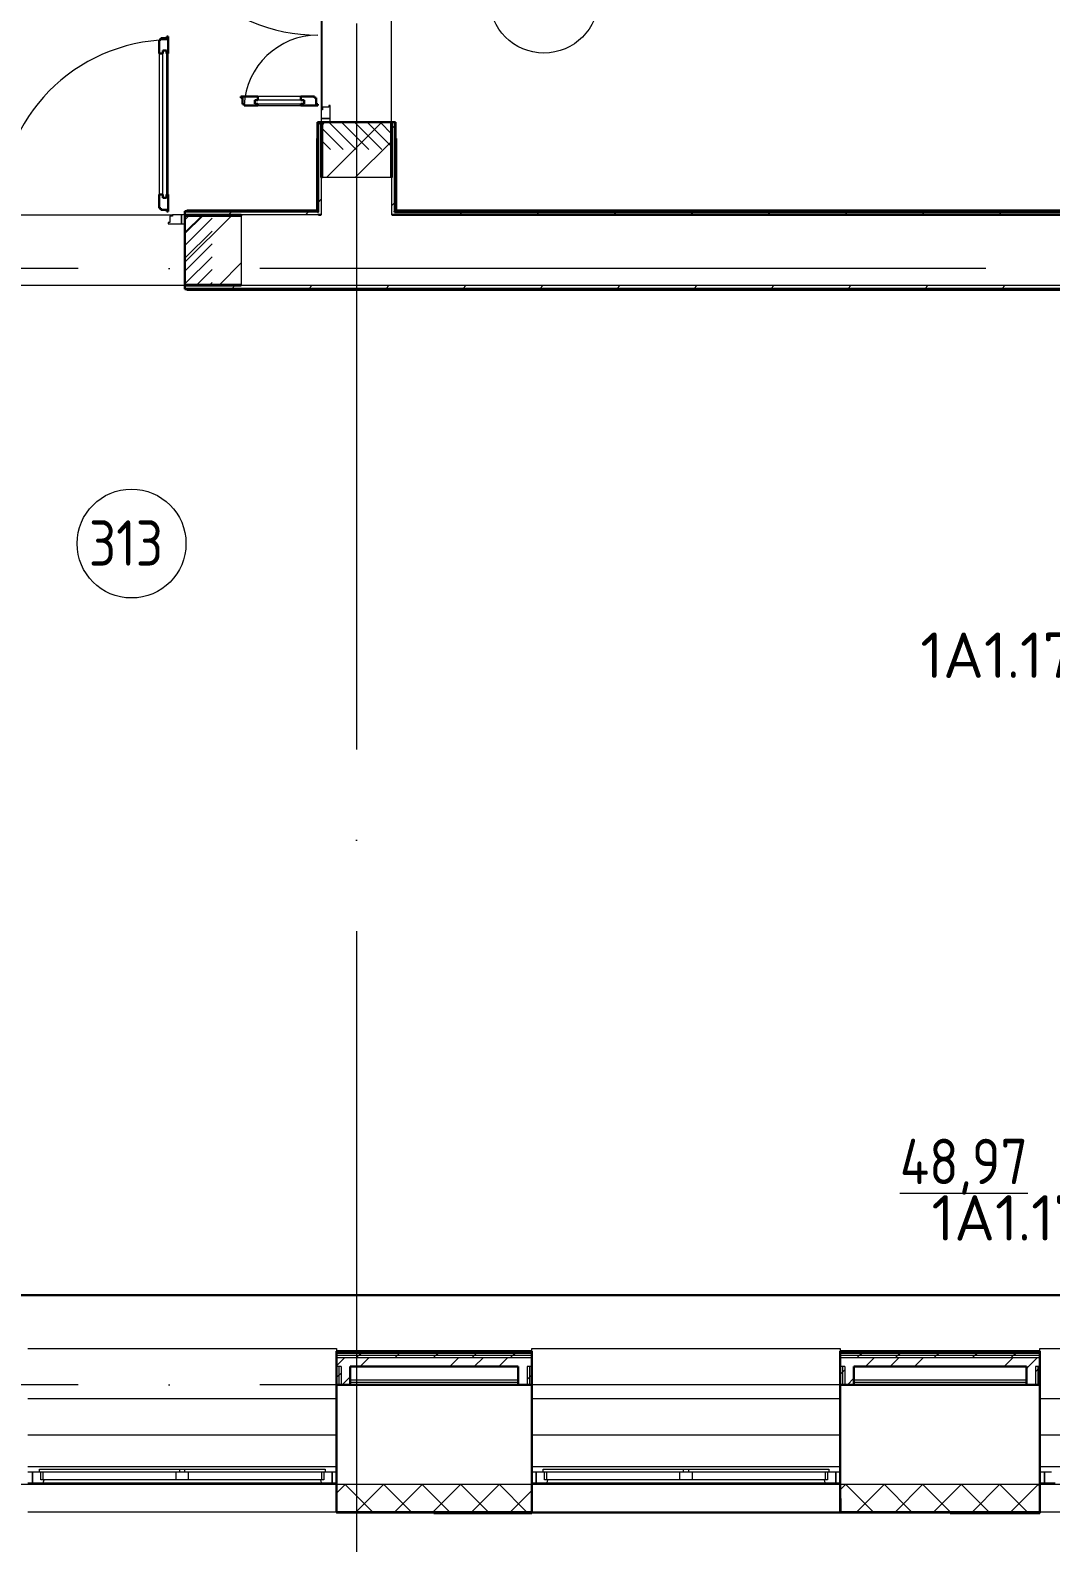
# Model space of a CAD drawing. Header units: millimetres. Extents: x -1073752 to 1436911, y -1379358 to 94781.
# Drawn here: x -997901 to -992279, y -1131858 to -1123526 of the extents above; entities that cross this region are included whole.
import ezdxf
from ezdxf.enums import TextEntityAlignment as Align

# ---------------------------------------------------------------- set-up
doc = ezdxf.new("R2010")
doc.units = ezdxf.units.MM
doc.set_wipeout_variables(frame=1)
doc.linetypes.add('ADSK_Линия сетки', pattern=[25, 20, -2.5, 0, -2.5])
doc.linetypes.add('ADSK_Штриховая_ш2 п1_5', pattern=[4.5, 3, -1.5])
for name, color, linetype, lineweight in [('_ Окна', 7, 'Continuous', 9), ('RC-Дымоудаление', 1, 'Continuous', 30), ('Двери', 252, 'Continuous', 9), ('лс', 5, 'Continuous', 30), ('Марки помещений', 7, 'Continuous', 20), ('Ограждение', 252, 'Continuous', 9), ('Окна', 7, 'Continuous', 9), ('Оси', 252, 'Continuous', 9), ('Перекрытие', 252, 'Continuous', 18), ('Стены внутренние', 7, 'Continuous', 18), ('Стены наружные', 7, 'Continuous', 18), ('Стены штриховка', 7, 'Continuous', 9)]:
    doc.layers.add(name, color=color, linetype=linetype, lineweight=lineweight)
doc.layers.add('RC-Позиционные_обозначения', color=7, linetype='Continuous')
doc.layers.add('Двери открывание', color=7, linetype='Continuous', lineweight=9, true_color=0xc0c0c0)
doc.styles.add('GOST Common_2', font='', dxfattribs={"width": 0.9, "height": 250})
doc.styles.add('ISOCPEUR', font='isocpeur.ttf', dxfattribs={"height": 250})
doc.styles.add('RubezhCAD', font='isocpeur.ttf')
doc.styles.get("Standard").update_dxf_attribs({"font": 'arial.ttf'})
doc.styles.get('GOST Common_2').set_extended_font_data('GOST type B')

# ---------------------------------------------------------------- blocks, each defined once
blk = doc.blocks.new('3 этаж')
at = {"layer": '_ Окна', "color": 251, "true_color": 0x636466}
for p, q in [((303760.8, -18245.4), (303735.8, -18245.4)), ((303760.8, -18303.4), (303760.8, -18245.4)), ((305435.8, -18245.4), (305410.8, -18245.4)), ((305410.8, -18245.4), (305410.8, -18303.4)), ((306535.8, -18245.4), (306510.8, -18245.4)), ((306535.8, -18303.4), (306535.8, -18245.4)), ((308210.8, -18245.4), (308185.8, -18245.4)), ((308185.8, -18245.4), (308185.8, -18303.4)), ((309335.8, -18245.4), (309310.8, -18245.4)), ((309335.8, -18303.4), (309335.8, -18245.4)), ((303735.8, -18303.4), (303760.8, -18303.4)), ((305410.8, -18303.4), (305435.8, -18303.4)), ((306510.8, -18303.4), (306535.8, -18303.4)), ((308185.8, -18303.4), (308210.8, -18303.4)), ((309310.8, -18303.4), (309335.8, -18303.4))]:
    blk.add_line(p, q, dxfattribs=at)
at = {"layer": '_ Окна', "color": 251, "lineweight": 18, "true_color": 0x636466}
for p, q in [((303798.8, -18245.4), (303760.8, -18245.4)), ((303760.8, -18245.4), (303760.8, -18303.4)), ((303806.8, -18286.4), (303806.8, -18245.4)), ((305364.8, -18245.4), (305364.8, -18286.4)), ((305410.8, -18245.4), (305372.8, -18245.4)), ((305410.8, -18303.4), (305410.8, -18245.4)), ((306573.8, -18245.4), (306535.8, -18245.4)), ((306535.8, -18245.4), (306535.8, -18303.4)), ((306581.8, -18286.4), (306581.8, -18245.4)), ((308139.8, -18245.4), (308139.8, -18286.4)), ((308185.8, -18245.4), (308147.8, -18245.4)), ((308185.8, -18303.4), (308185.8, -18245.4)), ((309373.8, -18245.4), (309335.8, -18245.4)), ((309335.8, -18245.4), (309335.8, -18303.4)), ((303760.8, -18303.4), (303820.2, -18303.4)), ((303818.8, -18286.4), (303806.8, -18286.4)), ((303820.2, -18303.4), (303824.8, -18286.4)), ((305346.8, -18286.4), (305351.3, -18303.4)), ((305351.3, -18303.4), (305410.8, -18303.4)), ((305364.8, -18286.4), (305352.8, -18286.4)), ((306535.8, -18303.4), (306595.2, -18303.4)), ((306593.8, -18286.4), (306581.8, -18286.4)), ((306595.2, -18303.4), (306599.8, -18286.4)), ((308121.8, -18286.4), (308126.3, -18303.4)), ((308126.3, -18303.4), (308185.8, -18303.4)), ((308139.8, -18286.4), (308127.8, -18286.4)), ((309335.8, -18303.4), (309395.2, -18303.4))]:
    blk.add_line(p, q, dxfattribs=at)
at = {"layer": 'Двери', "color": 251, "lineweight": 30, "true_color": 0x636466}
for p, q in [((304466.8, -10354.4), (304458.8, -10354.4)), ((304458.8, -10354.4), (304458.8, -10430.4)), ((304500.8, -10345.4), (304466.8, -10345.4)), ((304466.8, -10345.4), (304466.8, -10354.4)), ((304478.8, -10430.4), (304478.8, -10412.4)), ((304478.8, -10412.4), (304499.8, -10412.4)), ((304499.8, -10412.4), (304499.8, -10430.4)), ((304508.8, -10336.4), (304500.8, -10336.4)), ((304500.8, -10336.4), (304500.8, -10345.4)), ((304508.8, -10430.4), (304508.8, -10336.4)), ((304458.8, -10430.4), (304478.8, -10430.4)), ((304499.8, -10430.4), (304508.8, -10430.4)), ((305002.8, -10666.4), (304908.8, -10666.4)), ((304908.8, -10666.4), (304908.8, -10674.4)), ((304908.8, -10674.4), (304917.8, -10674.4)), ((304917.8, -10674.4), (304917.8, -10708.4)), ((304917.8, -10708.4), (304926.8, -10708.4)), ((304926.8, -10708.4), (304926.8, -10716.4)), ((304926.8, -10716.4), (305002.8, -10716.4)), ((305002.8, -10686.4), (304984.8, -10686.4)), ((304984.8, -10686.4), (304984.8, -10707.4)), ((304984.8, -10707.4), (305002.8, -10707.4)), ((305002.8, -10666.4), (305002.8, -10686.4)), ((305002.8, -10707.4), (305002.8, -10716.4)), ((305314.8, -10666.4), (305238.8, -10666.4)), ((305238.8, -10666.4), (305238.8, -10686.4)), ((305238.8, -10686.4), (305256.8, -10686.4)), ((305238.8, -10707.4), (305238.8, -10716.4)), ((305256.8, -10707.4), (305238.8, -10707.4)), ((305238.8, -10716.4), (305332.8, -10716.4)), ((305256.8, -10686.4), (305256.8, -10707.4)), ((305314.8, -10674.4), (305314.8, -10666.4)), ((305323.8, -10674.4), (305314.8, -10674.4)), ((305323.8, -10708.4), (305323.8, -10674.4)), ((305332.8, -10708.4), (305323.8, -10708.4)), ((305332.8, -10716.4), (305332.8, -10708.4)), ((304458.8, -11206.4), (304458.8, -11282.4)), ((304458.8, -11206.4), (304478.8, -11206.4)), ((304478.8, -11206.4), (304478.8, -11224.4)), ((304478.8, -11224.4), (304499.8, -11224.4)), ((304499.8, -11206.4), (304508.8, -11206.4)), ((304499.8, -11224.4), (304499.8, -11206.4)), ((304508.8, -11300.4), (304508.8, -11206.4)), ((304458.8, -11282.4), (304466.8, -11282.4)), ((304466.8, -11282.4), (304466.8, -11291.4)), ((304466.8, -11291.4), (304500.8, -11291.4)), ((304500.8, -11291.4), (304500.8, -11300.4)), ((304500.8, -11300.4), (304508.8, -11300.4))]:
    blk.add_line(p, q, dxfattribs=at)
at = {"layer": 'Двери', "color": 251, "true_color": 0x636466}
for p, q in [((304478.8, -11224.4), (304478.8, -10412.4)), ((304478.8, -10412.4), (304499.8, -10412.4)), ((304499.8, -10412.4), (304499.8, -11224.4)), ((304458.8, -10430.4), (304458.8, -11206.4)), ((304508.8, -11206.4), (304508.8, -10430.4)), ((305256.8, -10686.4), (304984.8, -10686.4)), ((304984.8, -10686.4), (304984.8, -10707.4)), ((304984.8, -10707.4), (305256.8, -10707.4)), ((305238.8, -10666.4), (305002.8, -10666.4)), ((305002.8, -10716.4), (305238.8, -10716.4)), ((305256.8, -10707.4), (305256.8, -10686.4)), ((305350.8, -10739.4), (305350.8, -10788.4)), ((305358.8, -10739.4), (305350.8, -10739.4)), ((305392.8, -10725.4), (305358.8, -10725.4)), ((305358.8, -10725.4), (305358.8, -10739.4)), ((305400.8, -10716.4), (305392.8, -10716.4)), ((305392.8, -10716.4), (305392.8, -10725.4)), ((305400.8, -10788.4), (305400.8, -10716.4)), ((305400.8, -10788.4), (305350.8, -10788.4)), ((305350.8, -10788.4), (305350.8, -10808.4)), ((305350.8, -10788.4), (305400.8, -10788.4)), ((305350.8, -10808.4), (305400.8, -10808.4)), ((305400.8, -10808.4), (305400.8, -10788.4)), ((304499.8, -11224.4), (304478.8, -11224.4)), ((304531.8, -11326.4), (304517.8, -11326.4)), ((304517.8, -11326.4), (304517.8, -11360.4)), ((304531.8, -11318.4), (304531.8, -11326.4)), ((304580.8, -11318.4), (304531.8, -11318.4)), ((304600.8, -11318.4), (304580.8, -11318.4)), ((304580.8, -11318.4), (304580.8, -11368.4)), ((304580.8, -11368.4), (304580.8, -11318.4)), ((304600.8, -11368.4), (304600.8, -11318.4)), ((304517.8, -11360.4), (304508.8, -11360.4)), ((304508.8, -11360.4), (304508.8, -11368.4)), ((304508.8, -11368.4), (304580.8, -11368.4)), ((304580.8, -11368.4), (304600.8, -11368.4))]:
    blk.add_line(p, q, dxfattribs=at)
at = {"layer": 'Двери', "color": 251, "linetype": 'ADSK_Штриховая_ш2 п1_5', "true_color": 0x636466}
for p, q in [((305740.8, -10808.4), (305350.8, -10808.4)), ((305350.8, -10808.4), (305350.8, -10958.4)), ((305740.8, -10958.4), (305740.8, -10808.4)), ((304750.8, -11318.4), (304600.8, -11318.4)), ((304600.8, -11318.4), (304600.8, -11708.4)), ((304600.8, -11708.4), (304750.8, -11708.4))]:
    blk.add_line(p, q, dxfattribs=at)
at = {"layer": 'Двери', "color": 251, "linetype": 'Continuous', "lineweight": 18, "true_color": 0x636466}
for p, q in [((305543, -10958.4), (305393, -10808.4)), ((305613.7, -10958.4), (305463.7, -10808.4)), ((305684.4, -10958.4), (305534.4, -10808.4)), ((305740.8, -10944.1), (305605.1, -10808.4)), ((305740.8, -10873.4), (305675.8, -10808.4)), ((305472.3, -10958.4), (305350.8, -10837)), ((305401.5, -10958.4), (305350.8, -10907.7)), ((304600.8, -11345.6), (304627.9, -11318.4)), ((304600.8, -11416.3), (304698.6, -11318.4)), ((304600.8, -11487), (304750.8, -11337)), ((304600.8, -11557.7), (304750.8, -11407.7)), ((304600.8, -11628.4), (304750.8, -11478.4)), ((304600.8, -11699.1), (304750.8, -11549.1)), ((304662.2, -11708.4), (304750.8, -11619.8)), ((304732.9, -11708.4), (304750.8, -11690.5))]:
    blk.add_line(p, q, dxfattribs=at)
at = {"layer": 'Двери открывание', "color": 251, "true_color": 0x636466}
for centre, radius, start, end in [((305332.8, -9382.4), 946, 181.09026, 270), ((305332.8, -10734.4), 406, 90, 177.45896), ((304526.8, -11300.4), 946, 91.09026, 180)]:
    blk.add_arc(centre, radius, start, end, dxfattribs=at)
at = {"layer": 'Марки помещений', "color": 251, "true_color": 0x636466}
for centre in [(306578.2, -10126.9), (304306.2, -13129)]:
    blk.add_circle(centre, 300, dxfattribs=at)
at = {"layer": 'Ограждение', "color": 251, "true_color": 0x636466}
for p, q in [((305325.8, -10898.4), (305330.8, -10898.4)), ((305325.8, -10898.4), (305325.8, -11293.4)), ((305760.8, -10898.4), (305765.8, -10898.4)), ((305765.8, -10898.4), (305765.8, -11293.4)), ((304610.8, -11298.4), (304610.8, -11293.4)), ((305325.8, -11293.4), (304610.8, -11293.4)), ((305325.8, -11293.4), (305330.8, -11298.4)), ((305765.8, -11293.4), (305760.8, -11298.4)), ((311545.8, -11293.4), (305765.8, -11293.4)), ((304610.8, -11733.4), (304610.8, -11728.4)), ((304610.8, -11733.4), (311068.8, -11733.4)), ((303735.8, -17563.4), (305435.8, -17563.4)), ((305435.8, -17563.4), (305435.8, -17578.4)), ((306510.8, -17578.4), (306510.8, -17563.4)), ((306510.8, -17563.4), (308210.8, -17563.4)), ((308210.8, -17563.4), (308210.8, -17578.4)), ((309310.8, -17578.4), (309310.8, -17563.4)), ((309310.8, -17563.4), (311010.8, -17563.4)), ((306435.8, -17738.4), (305510.8, -17738.4)), ((309235.8, -17738.4), (308285.8, -17738.4)), ((303735.8, -17838.4), (305435.8, -17838.4)), ((306510.8, -17838.4), (308210.8, -17838.4)), ((309310.8, -17838.4), (311010.8, -17838.4)), ((303735.8, -18038.4), (305435.8, -18038.4)), ((306510.8, -18038.4), (308210.8, -18038.4)), ((309310.8, -18038.4), (311010.8, -18038.4)), ((303735.8, -18213.4), (305435.8, -18213.4)), ((306510.8, -18213.4), (308210.8, -18213.4)), ((309310.8, -18213.4), (311010.8, -18213.4))]:
    blk.add_line(p, q, dxfattribs=at)
at = {"layer": 'Окна', "color": 251, "true_color": 0x636466}
for p, q in [((303798.8, -18228.4), (304570.8, -18228.4)), ((303798.8, -18245.4), (303798.8, -18228.4)), ((304570.8, -18245.4), (303798.8, -18245.4)), ((303818.8, -18286.4), (303818.8, -18245.4)), ((304550.8, -18245.4), (304550.8, -18286.4)), ((304570.8, -18228.4), (304600.8, -18228.4)), ((304570.8, -18228.4), (304570.8, -18245.4)), ((304600.8, -18245.4), (304570.8, -18245.4)), ((304600.8, -18228.4), (305372.8, -18228.4)), ((304600.8, -18245.4), (304600.8, -18228.4)), ((305372.8, -18245.4), (304600.8, -18245.4)), ((304620.8, -18286.4), (304620.8, -18245.4)), ((305352.8, -18245.4), (305352.8, -18286.4)), ((305372.8, -18228.4), (305372.8, -18245.4)), ((306573.8, -18228.4), (307345.8, -18228.4)), ((306573.8, -18245.4), (306573.8, -18228.4)), ((307345.8, -18245.4), (306573.8, -18245.4)), ((306593.8, -18286.4), (306593.8, -18245.4)), ((307325.8, -18245.4), (307325.8, -18286.4)), ((307345.8, -18228.4), (307375.8, -18228.4)), ((307345.8, -18228.4), (307345.8, -18245.4)), ((307375.8, -18245.4), (307345.8, -18245.4)), ((307375.8, -18228.4), (308147.8, -18228.4)), ((307375.8, -18245.4), (307375.8, -18228.4)), ((308147.8, -18245.4), (307375.8, -18245.4)), ((307395.8, -18286.4), (307395.8, -18245.4)), ((308127.8, -18245.4), (308127.8, -18286.4)), ((308147.8, -18228.4), (308147.8, -18245.4)), ((304550.8, -18286.4), (303818.8, -18286.4)), ((303820.2, -18303.4), (305351.3, -18303.4)), ((304620.8, -18286.4), (304550.8, -18286.4)), ((305352.8, -18286.4), (304620.8, -18286.4)), ((307325.8, -18286.4), (306593.8, -18286.4)), ((306595.2, -18303.4), (308126.3, -18303.4)), ((307395.8, -18286.4), (307325.8, -18286.4)), ((308127.8, -18286.4), (307395.8, -18286.4))]:
    blk.add_line(p, q, dxfattribs=at)
at = {"layer": 'Оси', "color": 251, "linetype": 'ADSK_Линия сетки', "ltscale": 200, "true_color": 0x636466}
for p, q in [((305545.8, -263.4), (305545.8, -31389.6)), ((314013.1, -11613.4), (237073.5, -11613.4)), ((314013.1, -17763.4), (237073.5, -17763.4))]:
    blk.add_line(p, q, dxfattribs=at)
at = {"layer": 'Перекрытие', "color": 251, "true_color": 0x636466}
for p, q in [((305350.8, -9377.4), (305350.8, -10739.4)), ((305735.8, -10808.4), (305740.8, -10808.4)), ((304610.8, -11323.4), (304610.8, -11318.4)), ((304610.8, -11708.4), (304610.8, -11703.4))]:
    blk.add_line(p, q, dxfattribs=at)
at = {"layer": 'Стены внутренние', "color": 251, "lineweight": 30, "true_color": 0x636466}
for p, q in [((305355.8, -11113.3), (305350.8, -11113.3)), ((305740.8, -11113.3), (305735.8, -11113.3)), ((304910.8, -11318.4), (304910.8, -11323.4)), ((305350.8, -11318.4), (305335.8, -11318.4)), ((304910.8, -11703.4), (304910.8, -11708.4)), ((305435.8, -17763.4), (305435.8, -18465.4)), ((306435.8, -17763.4), (305510.8, -17763.4)), ((306510.8, -18465.4), (306510.8, -17763.4)), ((308210.8, -17763.4), (308210.8, -18465.4)), ((309235.8, -17763.4), (308285.8, -17763.4)), ((309310.8, -18465.4), (309310.8, -17763.4)), ((305435.8, -18465.4), (306510.8, -18465.4)), ((308210.8, -18465.4), (309310.8, -18465.4))]:
    blk.add_line(p, q, dxfattribs=at)
at = {"layer": 'Стены внутренние', "color": 251, "true_color": 0x636466}
for p, q in [((305350.8, -11113.3), (305350.8, -11318.4)), ((305735.8, -11113.3), (305355.8, -11113.3)), ((305740.8, -11318.4), (305740.8, -11113.3)), ((303169.8, -11318.4), (304531.8, -11318.4)), ((305335.8, -11318.4), (304910.8, -11318.4)), ((304910.8, -11323.4), (304910.8, -11703.4)), ((304600.8, -11708.4), (303100.8, -11708.4)), ((312295.8, -18313.4), (280361.8, -18313.4)), ((312295.8, -18313.4), (306510.8, -18313.4)), ((305435.8, -18465.4), (303735.8, -18465.4)), ((308210.8, -18465.4), (306510.8, -18465.4)), ((311010.8, -18465.4), (309310.8, -18465.4))]:
    blk.add_line(p, q, dxfattribs=at)
at = {"layer": 'Стены внутренние', "color": 251, "linetype": 'Continuous', "lineweight": 9, "true_color": 0x636466}
for p, q in [((305435.8, -18360.1), (305482.4, -18313.4)), ((305634, -18463.4), (305484, -18313.4)), ((305544.5, -18463.4), (305694.5, -18313.4)), ((305846.1, -18463.4), (305696.1, -18313.4)), ((305756.7, -18463.4), (305906.7, -18313.4)), ((306058.2, -18463.4), (305908.2, -18313.4)), ((305968.8, -18463.4), (306118.8, -18313.4)), ((306270.4, -18463.4), (306120.4, -18313.4)), ((306180.9, -18463.4), (306330.9, -18313.4)), ((306482.5, -18463.4), (306332.5, -18313.4)), ((308210.8, -18342.8), (308240.1, -18313.4)), ((308391.7, -18463.4), (308241.7, -18313.4)), ((308302.2, -18463.4), (308452.2, -18313.4)), ((308603.8, -18463.4), (308453.8, -18313.4)), ((308514.4, -18463.4), (308664.4, -18313.4)), ((308816, -18463.4), (308666, -18313.4)), ((308726.5, -18463.4), (308876.5, -18313.4)), ((309028.1, -18463.4), (308878.1, -18313.4)), ((308938.6, -18463.4), (309088.6, -18313.4)), ((309240.2, -18463.4), (309090.2, -18313.4)), ((309150.8, -18463.4), (309300.8, -18313.4)), ((309310.8, -18321.9), (309302.4, -18313.4)), ((306393.1, -18463.4), (306510.8, -18345.7)), ((305453.7, -18464), (305452.9, -18465.4)), ((305474.8, -18465.4), (305473.6, -18463.4)), ((306061.3, -18465.4), (306060.2, -18463.4)), ((308269.7, -18463.4), (308268.5, -18465.4)), ((309090.9, -18463.4), (309089.7, -18465.4)), ((309308.8, -18453.3), (309310.8, -18453.3))]:
    blk.add_line(p, q, dxfattribs=at)
at = {"layer": 'Стены наружные', "color": 251, "true_color": 0x636466}
for p, q in [((305355.8, -10739.4), (305355.8, -9713.3)), ((305735.8, -9713.3), (305735.8, -10808.4)), ((311093.8, -11708.4), (304910.8, -11708.4)), ((305510.8, -17748.4), (306435.8, -17748.4)), ((308285.8, -17748.4), (309235.8, -17748.4)), ((305435.8, -18465.4), (305435.8, -18470.4)), ((305970.8, -18470.4), (305435.8, -18470.4)), ((308815.8, -18470.4), (306510.8, -18470.4)), ((308210.8, -18470.4), (308210.8, -18465.4))]:
    blk.add_line(p, q, dxfattribs=at)
at = {"layer": 'Стены наружные', "color": 251, "lineweight": 30, "true_color": 0x636466}
for p, q in [((305350.8, -10808.4), (305330.8, -10808.4)), ((305330.8, -10808.4), (305330.8, -11298.4)), ((305350.8, -11113.3), (305350.8, -10808.4)), ((305735.8, -10808.4), (305355.8, -10808.4)), ((305355.8, -10808.4), (305355.8, -11113.3)), ((305735.8, -11113.3), (305735.8, -10808.4)), ((305760.8, -10808.4), (305740.8, -10808.4)), ((305740.8, -10808.4), (305740.8, -11113.3)), ((305760.8, -11298.4), (305760.8, -10808.4)), ((304600.8, -11298.4), (304600.8, -11318.4)), ((305330.8, -11298.4), (304600.8, -11298.4)), ((304600.8, -11318.4), (304910.8, -11318.4)), ((304910.8, -11323.4), (304600.8, -11323.4)), ((304600.8, -11323.4), (304600.8, -11703.4)), ((305335.8, -11303.4), (305330.8, -11303.4)), ((305740.8, -11318.4), (311645.8, -11318.4)), ((305755.8, -11303.4), (305755.8, -11298.4)), ((311565.8, -11303.4), (305755.8, -11303.4)), ((311560.8, -11298.4), (305760.8, -11298.4)), ((304600.8, -11703.4), (304910.8, -11703.4)), ((304910.8, -11708.4), (304600.8, -11708.4)), ((304600.8, -11708.4), (304600.8, -11728.4)), ((304600.8, -11728.4), (311073.8, -11728.4)), ((305435.8, -17578.4), (305435.8, -17763.4)), ((306510.8, -17578.4), (305435.8, -17578.4)), ((306510.8, -17763.4), (306510.8, -17578.4)), ((308210.8, -17578.4), (308210.8, -17763.4)), ((309310.8, -17578.4), (308210.8, -17578.4)), ((309310.8, -17763.4), (309310.8, -17578.4)), ((305510.8, -17663.4), (306435.8, -17663.4)), ((305510.8, -17763.4), (305510.8, -17663.4)), ((306435.8, -17663.4), (306435.8, -17763.4)), ((308285.8, -17663.4), (309235.8, -17663.4)), ((308285.8, -17763.4), (308285.8, -17663.4)), ((309235.8, -17663.4), (309235.8, -17763.4)), ((305435.8, -17763.4), (305510.8, -17763.4)), ((306435.8, -17763.4), (306510.8, -17763.4)), ((308210.8, -17763.4), (308285.8, -17763.4)), ((309235.8, -17763.4), (309310.8, -17763.4)), ((305970.8, -18465.4), (306510.8, -18465.4)), ((305970.8, -18465.4), (305970.8, -18470.4)), ((306510.8, -18470.4), (305970.8, -18470.4)), ((306510.8, -18465.4), (306510.8, -18470.4)), ((309310.8, -18465.4), (308815.8, -18465.4)), ((308815.8, -18465.4), (308815.8, -18470.4)), ((308815.8, -18470.4), (309310.8, -18470.4)), ((309310.8, -18465.4), (309310.8, -18470.4))]:
    blk.add_line(p, q, dxfattribs=at)
at = {"layer": 'Стены наружные', "color": 251, "linetype": 'Continuous', "lineweight": 9, "true_color": 0x636466}
for p, q in [((305330.8, -10828.3), (305335.8, -10823.3)), ((305335.8, -10823.3), (305350.6, -10808.4)), ((305355.8, -10824.2), (305371.5, -10808.4)), ((305355.8, -10824.2), (305371.5, -10808.4)), ((305380.9, -11113.3), (305685.8, -10808.4)), ((305380.9, -11113.3), (305685.8, -10808.4)), ((305740.8, -10842.6), (305755.8, -10827.6)), ((305755.8, -10827.6), (305760.8, -10822.6)), ((305330.8, -10899), (305335.8, -10894)), ((305755.8, -10898.3), (305760.8, -10893.3)), ((305330.8, -10969.7), (305335.8, -10964.7)), ((305538.1, -11113.3), (305735.8, -10915.6)), ((305538.1, -11113.3), (305735.8, -10915.6)), ((305755.8, -10969), (305760.8, -10964)), ((305330.8, -11040.4), (305335.8, -11035.4)), ((305755.8, -11039.7), (305760.8, -11034.7)), ((305330.8, -11111.1), (305335.8, -11106.1)), ((305755.8, -11110.4), (305760.8, -11105.4)), ((305330.8, -11181.9), (305335.8, -11176.9)), ((305330.8, -11252.6), (305335.8, -11247.6)), ((305335.8, -11247.6), (305350.8, -11232.6)), ((305755.8, -11181.1), (305760.8, -11176.1)), ((305755.8, -11251.8), (305760.8, -11246.8)), ((304600.8, -11422), (304699.3, -11323.4)), ((304600.8, -11579.2), (304856.5, -11323.4)), ((304643.5, -11303.4), (304648.5, -11298.4)), ((304714.2, -11303.4), (304719.2, -11298.4)), ((304784.9, -11303.4), (304789.9, -11298.4)), ((304840.6, -11318.4), (304855.6, -11303.4)), ((304855.6, -11303.4), (304860.6, -11298.4)), ((304926.4, -11303.4), (304931.4, -11298.4)), ((304997.1, -11303.4), (305002.1, -11298.4)), ((305067.8, -11303.4), (305072.8, -11298.4)), ((305138.5, -11303.4), (305143.5, -11298.4)), ((305209.2, -11303.4), (305214.2, -11298.4)), ((305264.9, -11318.4), (305279.9, -11303.4)), ((305279.9, -11303.4), (305284.9, -11298.4)), ((305740.8, -11266.8), (305755.8, -11251.8)), ((305774.9, -11303.4), (305779.9, -11298.4)), ((305845.6, -11303.4), (305850.6, -11298.4)), ((305916.3, -11303.4), (305921.3, -11298.4)), ((305987, -11303.4), (305992, -11298.4)), ((306057.7, -11303.4), (306062.7, -11298.4)), ((306113.4, -11318.4), (306128.4, -11303.4)), ((306128.4, -11303.4), (306133.4, -11298.4)), ((306199.1, -11303.4), (306204.1, -11298.4)), ((306269.9, -11303.4), (306274.9, -11298.4)), ((306340.6, -11303.4), (306345.6, -11298.4)), ((306411.3, -11303.4), (306416.3, -11298.4)), ((306482, -11303.4), (306487, -11298.4)), ((306537.7, -11318.4), (306552.7, -11303.4)), ((306552.7, -11303.4), (306557.7, -11298.4)), ((306623.4, -11303.4), (306628.4, -11298.4)), ((306694.1, -11303.4), (306699.1, -11298.4)), ((306764.8, -11303.4), (306769.8, -11298.4)), ((306835.5, -11303.4), (306840.5, -11298.4)), ((306906.2, -11303.4), (306911.2, -11298.4)), ((306962, -11318.4), (306977, -11303.4)), ((306977, -11303.4), (306982, -11298.4)), ((307047.7, -11303.4), (307052.7, -11298.4)), ((307118.4, -11303.4), (307123.4, -11298.4)), ((307189.1, -11303.4), (307194.1, -11298.4)), ((307259.8, -11303.4), (307264.8, -11298.4)), ((307330.5, -11303.4), (307335.5, -11298.4)), ((307386.2, -11318.4), (307401.2, -11303.4)), ((307401.2, -11303.4), (307406.2, -11298.4)), ((307471.9, -11303.4), (307476.9, -11298.4)), ((307542.6, -11303.4), (307547.6, -11298.4)), ((307613.4, -11303.4), (307618.4, -11298.4)), ((307684.1, -11303.4), (307689.1, -11298.4)), ((307754.8, -11303.4), (307759.8, -11298.4)), ((307810.5, -11318.4), (307825.5, -11303.4)), ((307825.5, -11303.4), (307830.5, -11298.4)), ((307896.2, -11303.4), (307901.2, -11298.4)), ((307966.9, -11303.4), (307971.9, -11298.4)), ((308037.6, -11303.4), (308042.6, -11298.4)), ((308108.3, -11303.4), (308113.3, -11298.4)), ((308179, -11303.4), (308184, -11298.4)), ((308234.8, -11318.4), (308249.8, -11303.4)), ((308249.8, -11303.4), (308254.8, -11298.4)), ((308320.5, -11303.4), (308325.5, -11298.4)), ((308391.2, -11303.4), (308396.2, -11298.4)), ((308461.9, -11303.4), (308466.9, -11298.4)), ((308532.6, -11303.4), (308537.6, -11298.4)), ((308603.3, -11303.4), (308608.3, -11298.4)), ((308659, -11318.4), (308674, -11303.4)), ((308674, -11303.4), (308679, -11298.4)), ((308744.7, -11303.4), (308749.7, -11298.4)), ((308815.4, -11303.4), (308820.4, -11298.4)), ((308886.1, -11303.4), (308891.1, -11298.4)), ((308956.9, -11303.4), (308961.9, -11298.4)), ((309027.6, -11303.4), (309032.6, -11298.4)), ((309083.3, -11318.4), (309098.3, -11303.4)), ((309098.3, -11303.4), (309103.3, -11298.4)), ((309169, -11303.4), (309174, -11298.4)), ((309239.7, -11303.4), (309244.7, -11298.4)), ((309310.4, -11303.4), (309315.4, -11298.4)), ((304790.8, -11703.4), (304910.8, -11583.5)), ((304642.8, -11728.4), (304647.8, -11723.4)), ((304713.5, -11728.4), (304718.5, -11723.4)), ((304784.2, -11728.4), (304789.2, -11723.4)), ((304854.9, -11728.4), (304859.9, -11723.4)), ((304859.9, -11723.4), (304874.9, -11708.4)), ((304925.6, -11728.4), (304930.6, -11723.4)), ((304996.3, -11728.4), (305001.3, -11723.4)), ((305067, -11728.4), (305072, -11723.4)), ((305137.7, -11728.4), (305142.7, -11723.4)), ((305208.5, -11728.4), (305213.5, -11723.4)), ((305279.2, -11728.4), (305284.2, -11723.4)), ((305284.2, -11723.4), (305299.2, -11708.4)), ((305349.9, -11728.4), (305354.9, -11723.4)), ((305420.6, -11728.4), (305425.6, -11723.4)), ((305491.3, -11728.4), (305496.3, -11723.4)), ((305562, -11728.4), (305567, -11723.4)), ((305632.7, -11728.4), (305637.7, -11723.4)), ((305703.4, -11728.4), (305708.4, -11723.4)), ((305708.4, -11723.4), (305723.4, -11708.4)), ((305774.1, -11728.4), (305779.1, -11723.4)), ((305844.9, -11728.4), (305849.9, -11723.4)), ((305915.6, -11728.4), (305920.6, -11723.4)), ((305986.3, -11728.4), (305991.3, -11723.4)), ((306057, -11728.4), (306062, -11723.4)), ((306127.7, -11728.4), (306132.7, -11723.4)), ((306132.7, -11723.4), (306147.7, -11708.4)), ((306198.4, -11728.4), (306203.4, -11723.4)), ((306269.1, -11728.4), (306274.1, -11723.4)), ((306339.8, -11728.4), (306344.8, -11723.4)), ((306410.5, -11728.4), (306415.5, -11723.4)), ((306481.2, -11728.4), (306486.2, -11723.4)), ((306552, -11728.4), (306557, -11723.4)), ((306557, -11723.4), (306572, -11708.4)), ((306622.7, -11728.4), (306627.7, -11723.4)), ((306693.4, -11728.4), (306698.4, -11723.4)), ((306764.1, -11728.4), (306769.1, -11723.4)), ((306834.8, -11728.4), (306839.8, -11723.4)), ((306905.5, -11728.4), (306910.5, -11723.4)), ((306976.2, -11728.4), (306981.2, -11723.4)), ((306981.2, -11723.4), (306996.2, -11708.4)), ((307046.9, -11728.4), (307051.9, -11723.4)), ((307117.6, -11728.4), (307122.6, -11723.4)), ((307188.4, -11728.4), (307193.4, -11723.4)), ((307259.1, -11728.4), (307264.1, -11723.4)), ((307329.8, -11728.4), (307334.8, -11723.4)), ((307400.5, -11728.4), (307405.5, -11723.4)), ((307405.5, -11723.4), (307420.5, -11708.4)), ((307471.2, -11728.4), (307476.2, -11723.4)), ((307541.9, -11728.4), (307546.9, -11723.4)), ((307612.6, -11728.4), (307617.6, -11723.4)), ((307683.3, -11728.4), (307688.3, -11723.4)), ((307754, -11728.4), (307759, -11723.4)), ((307824.8, -11728.4), (307829.8, -11723.4)), ((307829.8, -11723.4), (307844.8, -11708.4)), ((307895.5, -11728.4), (307900.5, -11723.4)), ((307966.2, -11728.4), (307971.2, -11723.4)), ((308036.9, -11728.4), (308041.9, -11723.4)), ((308107.6, -11728.4), (308112.6, -11723.4)), ((308178.3, -11728.4), (308183.3, -11723.4)), ((308249, -11728.4), (308254, -11723.4)), ((308254, -11723.4), (308269, -11708.4)), ((308319.7, -11728.4), (308324.7, -11723.4)), ((308390.4, -11728.4), (308395.4, -11723.4)), ((308461.1, -11728.4), (308466.1, -11723.4)), ((308531.9, -11728.4), (308536.9, -11723.4)), ((308602.6, -11728.4), (308607.6, -11723.4)), ((308673.3, -11728.4), (308678.3, -11723.4)), ((308678.3, -11723.4), (308693.3, -11708.4)), ((308744, -11728.4), (308749, -11723.4)), ((308814.7, -11728.4), (308819.7, -11723.4)), ((308885.4, -11728.4), (308890.4, -11723.4)), ((308956.1, -11728.4), (308961.1, -11723.4)), ((309026.8, -11728.4), (309031.8, -11723.4)), ((309097.5, -11728.4), (309102.5, -11723.4)), ((309102.5, -11723.4), (309117.5, -11708.4)), ((309168.3, -11728.4), (309173.3, -11723.4)), ((309239, -11728.4), (309244, -11723.4)), ((309309.7, -11728.4), (309314.7, -11723.4)), ((305435.8, -17582.2), (305439.6, -17578.4)), ((305505.3, -17583.4), (305510.3, -17578.4)), ((305576, -17583.4), (305581, -17578.4)), ((305646.7, -17583.4), (305651.7, -17578.4)), ((305717.4, -17583.4), (305722.4, -17578.4)), ((305788.1, -17583.4), (305793.1, -17578.4)), ((305858.8, -17583.4), (305863.8, -17578.4)), ((305929.6, -17583.4), (305934.6, -17578.4)), ((306000.3, -17583.4), (306005.3, -17578.4)), ((306071, -17583.4), (306076, -17578.4)), ((306141.7, -17583.4), (306146.7, -17578.4)), ((306212.4, -17583.4), (306217.4, -17578.4)), ((306283.1, -17583.4), (306288.1, -17578.4)), ((306353.8, -17583.4), (306358.8, -17578.4)), ((306424.5, -17583.4), (306429.5, -17578.4)), ((306495.2, -17583.4), (306500.2, -17578.4)), ((308263, -17583.4), (308268, -17578.4)), ((308333.7, -17583.4), (308338.7, -17578.4)), ((308404.4, -17583.4), (308409.4, -17578.4)), ((308475.1, -17583.4), (308480.1, -17578.4)), ((308545.8, -17583.4), (308550.8, -17578.4)), ((308616.6, -17583.4), (308621.6, -17578.4)), ((308687.3, -17583.4), (308692.3, -17578.4)), ((308758, -17583.4), (308763, -17578.4)), ((308828.7, -17583.4), (308833.7, -17578.4)), ((308899.4, -17583.4), (308904.4, -17578.4)), ((308970.1, -17583.4), (308975.1, -17578.4)), ((309040.8, -17583.4), (309045.8, -17578.4)), ((309111.5, -17583.4), (309116.5, -17578.4)), ((309182.2, -17583.4), (309187.2, -17578.4)), ((309253, -17583.4), (309258, -17578.4)), ((305435.8, -17659), (305481.3, -17613.4)), ((305546, -17613.4), (305558.5, -17600.9)), ((305558.5, -17600.9), (305571, -17588.4)), ((305566.2, -17663.4), (305616.2, -17613.4)), ((305758.1, -17613.4), (305770.6, -17600.9)), ((305770.6, -17600.9), (305783.1, -17588.4)), ((305783.1, -17588.4), (305788.1, -17583.4)), ((305970.3, -17613.4), (305982.8, -17600.9)), ((305982.8, -17600.9), (305995.3, -17588.4)), ((306059.7, -17663.4), (306109.7, -17613.4)), ((306182.4, -17613.4), (306194.9, -17600.9)), ((306194.6, -17663.4), (306244.6, -17613.4)), ((306194.9, -17600.9), (306207.4, -17588.4)), ((306207.4, -17588.4), (306212.4, -17583.4)), ((306329.6, -17663.4), (306379.6, -17613.4)), ((306394.5, -17613.4), (306407, -17600.9)), ((306407, -17600.9), (306419.5, -17588.4)), ((308303.7, -17613.4), (308316.2, -17600.9)), ((308316.2, -17600.9), (308328.7, -17588.4)), ((308328.7, -17588.4), (308333.7, -17583.4)), ((308349.6, -17663.4), (308399.6, -17613.4)), ((308484.6, -17663.4), (308534.6, -17613.4)), ((308515.8, -17613.4), (308528.3, -17600.9)), ((308528.3, -17600.9), (308540.8, -17588.4)), ((308619.5, -17663.4), (308669.5, -17613.4)), ((308728, -17613.4), (308740.5, -17600.9)), ((308740.5, -17600.9), (308753, -17588.4)), ((308753, -17588.4), (308758, -17583.4)), ((308940.1, -17613.4), (308952.6, -17600.9)), ((308952.6, -17600.9), (308965.1, -17588.4)), ((309113, -17663.4), (309163, -17613.4)), ((309152.2, -17613.4), (309164.7, -17600.9)), ((309164.7, -17600.9), (309177.2, -17588.4)), ((309177.2, -17588.4), (309182.2, -17583.4)), ((309235.8, -17675.6), (309247.9, -17663.4)), ((309247.9, -17663.4), (309297.9, -17613.4)), ((305435.8, -17723.7), (305448.3, -17711.2)), ((305448.3, -17711.2), (305460.8, -17698.7)), ((305466.2, -17763.4), (305510.8, -17718.9)), ((306485.8, -17734.3), (306498.3, -17721.8)), ((306498.3, -17721.8), (306510.8, -17709.3)), ((308210.8, -17706.4), (308223.3, -17693.9)), ((308223.3, -17693.9), (308235.8, -17681.4)), ((308249.6, -17763.4), (308285.8, -17727.3)), ((309285.8, -17692), (309298.3, -17679.5)), ((309298.3, -17679.5), (309310.8, -17667)), ((309282.8, -17763.4), (309285.8, -17760.5)), ((306064.2, -18470.4), (306061.3, -18465.4)), ((306272.8, -18467.6), (306271.2, -18470.4)), ((309089.7, -18465.4), (309086.8, -18470.4))]:
    blk.add_line(p, q, dxfattribs=at)
at = {"layer": 'Стены штриховка', "color": 251, "true_color": 0x636466}
for p, q in [((305335.8, -10808.4), (305335.8, -11303.4)), ((305755.8, -11298.4), (305755.8, -10808.4)), ((305330.8, -11303.4), (304600.8, -11303.4)), ((311093.8, -11723.4), (304600.8, -11723.4)), ((306510.8, -17583.4), (305435.8, -17583.4)), ((305435.8, -17588.4), (306510.8, -17588.4)), ((305435.8, -17600.9), (306510.8, -17600.9)), ((305435.8, -17613.4), (306510.8, -17613.4)), ((305460.8, -17663.4), (305435.8, -17663.4)), ((305448.3, -17663.4), (305448.3, -17763.4)), ((305460.8, -17663.4), (305460.8, -17763.4)), ((306510.8, -17663.4), (306485.8, -17663.4)), ((306485.8, -17663.4), (306485.8, -17763.4)), ((306498.3, -17663.4), (306498.3, -17763.4)), ((309310.8, -17583.4), (308210.8, -17583.4)), ((308210.8, -17588.4), (309310.8, -17588.4)), ((308210.8, -17600.9), (309310.8, -17600.9)), ((308210.8, -17613.4), (309310.8, -17613.4)), ((308235.8, -17663.4), (308210.8, -17663.4)), ((308223.3, -17663.4), (308223.3, -17763.4)), ((308235.8, -17663.4), (308235.8, -17763.4)), ((309310.8, -17663.4), (309285.8, -17663.4)), ((309285.8, -17663.4), (309285.8, -17763.4)), ((309298.3, -17663.4), (309298.3, -17763.4)), ((305437.8, -18389.4), (305435.8, -18389.4)), ((305437.8, -18389.4), (305437.8, -18463.4)), ((306510.8, -18389.4), (306508.8, -18389.4)), ((306508.8, -18463.4), (306508.8, -18389.4)), ((308212.8, -18389.4), (308210.8, -18389.4)), ((308212.8, -18389.4), (308212.8, -18463.4)), ((309310.8, -18389.4), (309308.8, -18389.4)), ((309308.8, -18463.4), (309308.8, -18389.4)), ((305437.8, -18463.4), (306508.8, -18463.4)), ((308212.8, -18463.4), (309308.8, -18463.4))]:
    blk.add_line(p, q, dxfattribs=at)
at = {"layer": 'Марки помещений', "color": 251, "true_color": 0x636466, "style": 'GOST Common_2', "width": 0.9}
for s, p in [('313', (304071.2, -13251.3)), ('%%U48,97', (308539, -16658))]:
    blk.add_text(s, height=250, dxfattribs=at).set_placement(p)
blk = doc.blocks.new('RC-UGO-MDU-01')
at = {"layer": 'RC-Дымоудаление'}
blk.add_point((0, 0), dxfattribs=at)
blk.add_attdef('PSTN', text='', height=2.5, dxfattribs=at).set_placement((5.821, 2.37), align=Align.BOTTOM_CENTER)
blk.add_wipeout([(4.998, 2.498), (4.998, -2.498), (-4.998, -2.498), (-4.998, 2.498)]).dxf.layer = 'RC-Дымоудаление'
blk.add_wipeout([(-4.998, -2.498), (-4.998, 2.498), (4.998, 2.498), (4.998, -2.498)]).dxf.layer = 'RC-Дымоудаление'
blk.add_lwpolyline([(-4.998, 2.498), (4.998, 2.498), (4.998, -2.498), (-4.998, -2.498), (-4.998, 2.498)], close=True, dxfattribs=at)
at = {"layer": 'RC-Дымоудаление', "ltscale": 100, "style": 'ISOCPEUR', "width": 0.7}
blk.add_text('МДУ-1', height=2.5, dxfattribs=at).set_placement((0, 0), align=Align.MIDDLE)

msp = doc.modelspace()

# ---------------------------------------------------------------- linework, layer by layer
at = {"layer": 'лс'}
msp.add_line((-998430.1, -1130494.7), (-992179.3, -1130494.7), dxfattribs=at)

# ---------------------------------------------------------------- block references
msp.add_blockref('3 этаж', (-1301649.5, -1113224.3))

# ---------------------------------------------------------------- next in the draw order: block references
at = {"layer": 'RC-Дымоудаление', "color": 4, "linetype": 'Continuous', "lineweight": 40, "ltscale": 15}
ref = msp.add_blockref('RC-UGO-MDU-01', (-991626.7, -1126479.9), dxfattribs=dict(at, xscale=100, yscale=100, zscale=100))
ref.add_attrib('PSTN', '1А1.176', dxfattribs={"layer": 'RC-Позиционные_обозначения', "height": 250, "style": 'RubezhCAD'}).set_placement((-992482.5, -1127168.3), align=Align.BOTTOM_CENTER)
ref = msp.add_blockref('RC-UGO-MDU-01', (-991679.5, -1130494.7), dxfattribs=dict(at, xscale=100, yscale=100, zscale=100))
ref.add_attrib('PSTN', '1А1.175', dxfattribs={"layer": 'RC-Позиционные_обозначения', "height": 250, "style": 'RubezhCAD'}).set_placement((-992420.8, -1130267.9), align=Align.BOTTOM_CENTER)

doc.saveas('drawing.dxf')
